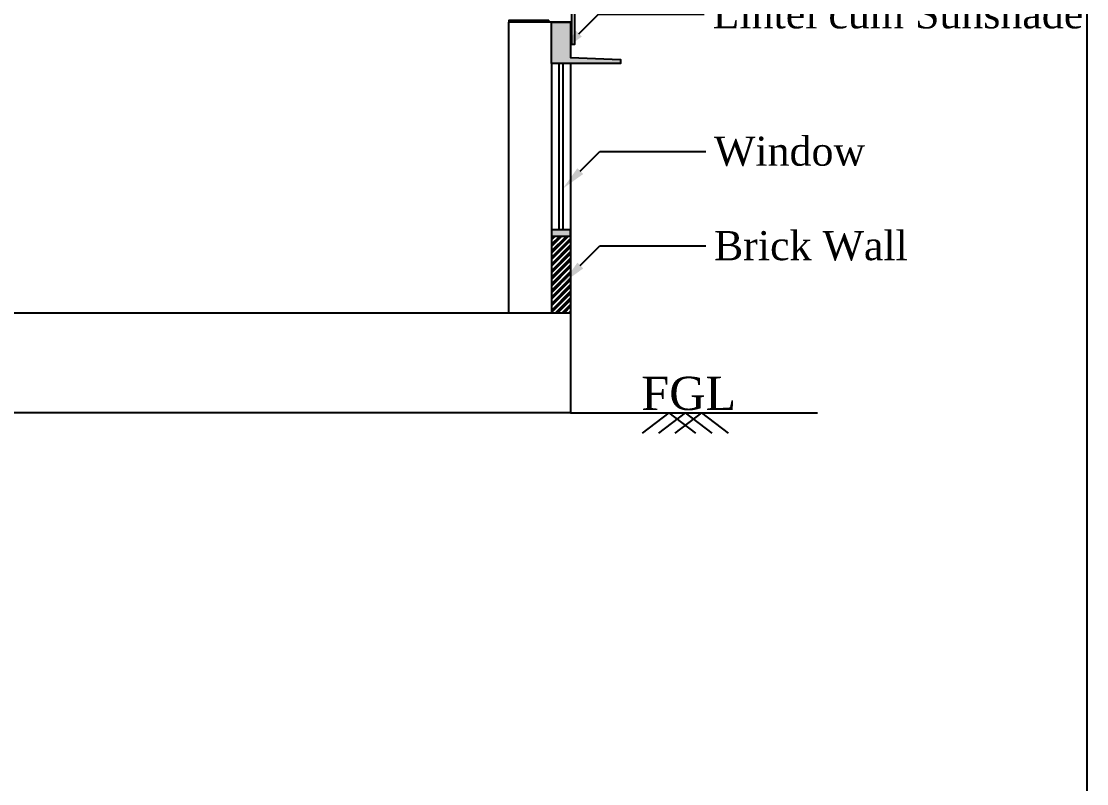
# Model space of a CAD drawing. Header units: metres. Extents: x 1422408 to 2565053, y 3723 to 80428.
# Drawn here: x 2267880.21 to 2267893.04, y 4210.48 to 4219.66 of the extents above; entities that cross this region are included whole.
import ezdxf
from ezdxf import colors
from ezdxf.entities.mleader import LeaderData, LeaderLine
from ezdxf.enums import TextEntityAlignment as Align
from ezdxf.math import Vec2, Vec3

# ---------------------------------------------------------------- set-up
doc = ezdxf.new("R2010")
doc.units = ezdxf.units.M
doc.header["$LTSCALE"] = 3.5
doc.header["$MEASUREMENT"] = 0
doc.linetypes.add('HIDDEN', pattern=[0.375, 0.25, -0.125])
doc.linetypes.add('LO-04b-R0 Framing-Framer(by Comau) - 131112$0${ Cable   Tele }', pattern=[0])
doc.layers.get('0').update_dxf_attribs({"linetype": 'CONTINUOUS'})
doc.styles.add('style1jaya', font='times.ttf')

msp = doc.modelspace()

# ---------------------------------------------------------------- hatches: boundary and pattern name
h = msp.add_hatch(color=256)
h.dxf.hatch_style = 1
h.paths.add_polyline_path([(2267886.59339, 4219.64774), (2267886.82339, 4219.64774), (2267886.82339, 4219.22274), (2267887.42339, 4219.19774), (2267887.42339, 4219.14774), (2267886.59339, 4219.14774)])
h = msp.add_hatch(color=256)
h.dxf.hatch_style = 1
h.paths.add_polyline_path([(2267886.82339, 4217.14774), (2267886.59339, 4217.14774), (2267886.59339, 4217.07274), (2267886.82339, 4217.07274)])
at = {"ltscale": 0.5}
h = msp.add_hatch(dxfattribs=at)
h.set_pattern_fill('ANSI32', color=256, scale=0.15)
h.set_pattern_definition([(45, (2267155.752606, 4015.45611), (-0.0397747564, 0.0397747564), []), (45, (2267155.77912, 4015.45611), (-0.0397747564, 0.0397747564), [])])
h.paths.add_polyline_path([(2267886.59339, 4217.07274), (2267886.82339, 4217.07274), (2267886.82339, 4216.14774), (2267886.59339, 4216.14774)])

# ---------------------------------------------------------------- linework, layer by layer
for p, q in [((2267886.68339, 4217.14774), (2267886.68339, 4219.14774)), ((2267886.73339, 4217.14774), (2267886.73339, 4219.14774))]:
    msp.add_line(p, q)
at = {"ltscale": 0.05}
msp.add_line((2267886.82339, 4214.94774), (2267863.70339, 4214.94774), dxfattribs=at)
at = {"color": 1, "ltscale": 0.05}
msp.add_lwpolyline([(2267801.57287, 4251.19736), (2267893.03678, 4251.19736), (2267893.03678, 4169.5037), (2267801.57287, 4169.5037)], close=True, dxfattribs=at)
at = {"ltscale": 0.5}
msp.add_lwpolyline([(2267886.83324, 4231.74214), (2267886.8331, 4219.38252), (2267886.8731, 4219.38252), (2267886.87325, 4231.73814)], dxfattribs=at)
for points in [[(2267886.07339, 4219.64774), (2267886.07339, 4216.14774)], [(2267886.82339, 4219.64774), (2267886.07339, 4219.64774)], [(2267886.56099, 4219.66774), (2267886.07837, 4219.66774), (2267886.07837, 4219.64774)], [(2267886.56099, 4219.66774), (2267886.56099, 4219.64774)], [(2267886.59339, 4219.14774), (2267886.59339, 4216.14774)], [(2267886.82339, 4219.14774), (2267886.82339, 4214.94774)], [(2267862.44201, 4216.14774), (2267886.82339, 4216.14774)], [(2267886.82339, 4214.94774), (2267889.7947, 4214.94774)]]:
    msp.add_lwpolyline(points)
for points in [[(2267886.59339, 4219.64774), (2267886.82339, 4219.64774), (2267886.82339, 4219.22274), (2267887.42339, 4219.19774), (2267887.42339, 4219.14774), (2267886.59339, 4219.14774), (2267886.59339, 4219.64774)], [(2267886.82339, 4217.14774), (2267886.59339, 4217.14774), (2267886.59339, 4217.07274), (2267886.82339, 4217.07274)]]:
    msp.add_lwpolyline(points, close=True)
at = {"linetype": 'LO-04b-R0 Framing-Framer(by Comau) - 131112$0${ Cable   Tele }'}
for points in [[(2267888.00551, 4214.94774), (2267887.6846, 4214.70098)], [(2267888.2023, 4214.94774), (2267887.88139, 4214.70098)], [(2267888.00551, 4214.94774), (2267888.32642, 4214.70098)], [(2267888.39908, 4214.94774), (2267888.07817, 4214.70098)], [(2267888.2023, 4214.94774), (2267888.52321, 4214.70098)], [(2267888.39908, 4214.94774), (2267888.71999, 4214.70098)]]:
    msp.add_lwpolyline(points, dxfattribs=at)

# ---------------------------------------------------------------- texts
at = {"linetype": 'HIDDEN', "style": 'style1jaya'}
msp.add_text(' FGL', height=0.4, dxfattribs=at).set_placement((2267888.16947, 4215.1802), align=Align.MIDDLE_CENTER)

# ---------------------------------------------------------------- leaders
ml = msp.add_multileader_mtext('Standard')
ml.set_content('Lintel cum Sunshade', color=256, style='style1jaya')
ml.set_leader_properties()
ml.build(insert=Vec2(0, 0))
ml.multileader.update_dxf_attribs({"text_right_attachment_type": 6, "dogleg_length": 1090.77257, "arrow_head_size": 0.3})
ctx = ml.context
ctx.base_point, ctx.char_height, ctx.arrow_head_size, ctx.landing_gap_size, ctx.plane_origin = Vec3(2267888.43229, 4219.74297), 0.35, 0.3, 0.1, Vec3(2267886.47852, 4218.91789)
ctx.right_attachment = 6
notes = []
notes.append((ctx, [(0, (1, 1, 0), (2267887.15861, 4219.74297), (1, 0), 1.27368, [(0, [(2267886.71052, 4219.29489)], 0, [])])]))
ctx.mtext.insert, ctx.mtext.flow_direction = Vec3(2267888.53229, 4219.92188), 5
ml = msp.add_multileader_mtext('Standard')
ml.set_content('Window', color=256, style='style1jaya')
ml.set_leader_properties()
ml.build(insert=Vec2(0, 0))
ml.multileader.update_dxf_attribs({"text_right_attachment_type": 6, "dogleg_length": 1090.77257, "arrow_head_size": 0.3})
ctx = ml.context
ctx.base_point, ctx.char_height, ctx.arrow_head_size, ctx.landing_gap_size, ctx.plane_origin = Vec3(2267888.449, 4218.09018), 0.35, 0.3, 0.1, Vec3(2267886.49524, 4217.2651)
ctx.right_attachment = 6
notes.append((ctx, [(0, (1, 1, 0), (2267887.17532, 4218.09018), (1, 0), 1.27368, [(0, [(2267886.72724, 4217.6421)], 0, [])])]))
ctx.mtext.insert, ctx.mtext.flow_direction = Vec3(2267888.549, 4218.26909), 5
ml = msp.add_multileader_mtext('Standard')
ml.set_content('Brick Wall', color=256, style='style1jaya')
ml.set_leader_properties()
ml.build(insert=Vec2(0, 0))
ml.multileader.update_dxf_attribs({"text_right_attachment_type": 6, "dogleg_length": 1090.77257, "arrow_head_size": 0.3})
ctx = ml.context
ctx.base_point, ctx.char_height, ctx.arrow_head_size, ctx.landing_gap_size, ctx.plane_origin = Vec3(2267888.449, 4216.95367), 0.35, 0.3, 0.1, Vec3(2267886.49524, 4216.12859)
ctx.right_attachment = 6
notes.append((ctx, [(0, (1, 1, 0), (2267887.17532, 4216.95367), (1, 0), 1.27368, [(0, [(2267886.72724, 4216.50559)], 0, [])])]))
ctx.mtext.insert, ctx.mtext.flow_direction = Vec3(2267888.549, 4217.13258), 5
for ctx, leaders in notes:
    for number, flags, end, landing, length, lines in leaders:
        leader = LeaderData()
        leader.index, (leader.has_last_leader_line, leader.has_dogleg_vector, leader.attachment_direction) = number, flags
        leader.last_leader_point, leader.dogleg_vector, leader.dogleg_length = Vec3(end), Vec3(landing), length
        for number, points, colour, breaks in lines:
            line = LeaderLine()
            line.index, line.vertices, line.color, line.breaks = number, Vec3.list(points), colors.encode_raw_color(colour), breaks
            leader.lines.append(line)
        ctx.leaders.append(leader)

doc.saveas('drawing.dxf')
